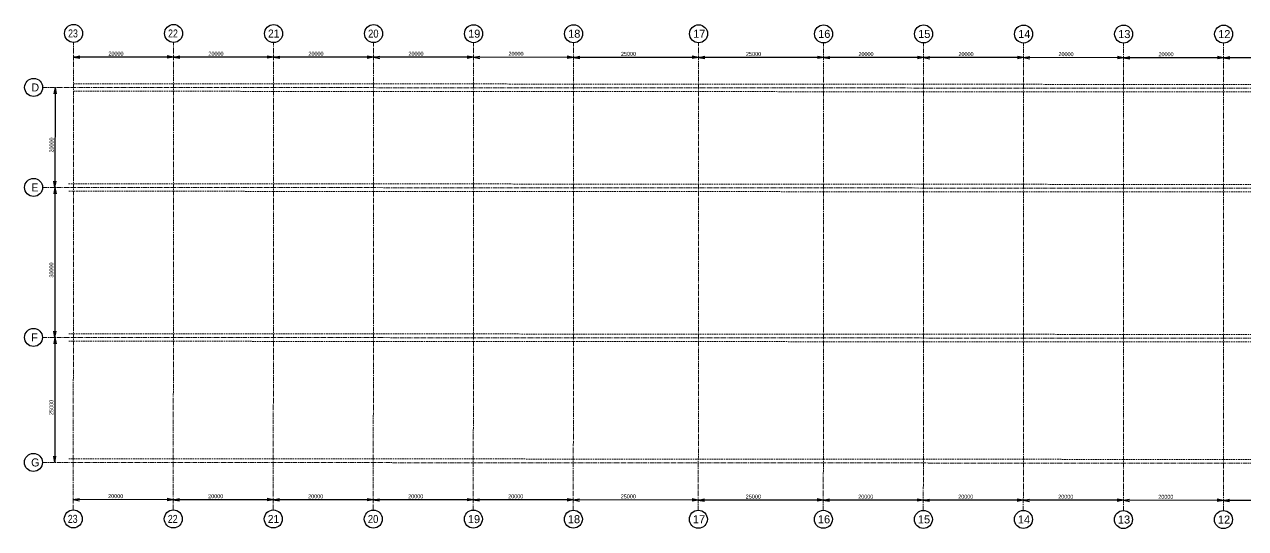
# Model space of a CAD drawing. Header units: millimetres. Extents: x -1487388 to 1863726, y -1887513 to 1367480.
# Drawn here: x -279786 to -35575, y -416578 to -315744 of the extents above; entities that cross this region are included whole.
import ezdxf

# ---------------------------------------------------------------- set-up
doc = ezdxf.new("R2010")
doc.units = ezdxf.units.MM
doc.header["$LTSCALE"] = 50
doc.linetypes.add('CENTER', pattern=[9.525, 6.35, -3.175])
doc.linetypes.add('CENTER2', pattern=[28.575, 19.05, -3.175, 3.175, -3.175])
doc.layers.add('一点鎖線', color=6, linetype='CENTER', lineweight=20)
doc.layers.add('注釈', color=9, linetype='Continuous', lineweight=25)
doc.layers.add('寸法', color=7, linetype='Continuous')
doc.layers.add('通り芯', color=7, linetype='Continuous')
doc.styles.get("Standard").update_dxf_attribs({"font": 'MS UI Gothic.ttf'})

msp = doc.modelspace()

# ---------------------------------------------------------------- linework, layer by layer
at = {"layer": '一点鎖線'}
for p, q in [((-269969.2, -329105.9), (203139, -329400.2)), ((-269968.3, -327605.9), (203140, -327900.2)), ((-270940.6, -347605.3), (203127.5, -347900.2)), ((-270877, -349105.4), (203126.6, -349400.2)), ((-270894.7, -377605.4), (203108.9, -377900.2)), ((-270895.7, -379105.4), (203107.9, -379400.2)), ((-270910.3, -402605.3), (203093.3, -402900.2))]:
    msp.add_line(p, q, dxfattribs=at)
at = {"layer": '寸法'}
for p, q in [((-269965, -322265.5), (-268713.7, -322041.5)), ((-249965, -322278), (-269965, -322265.5)), ((-269965, -322265.5), (-268713.9, -322491.1)), ((-249965, -322278), (-251216.3, -322502)), ((-249965, -322278), (-251216.1, -322052.4)), ((-249965, -322278), (-248713.7, -322054)), ((-229965, -322290.4), (-249965, -322278)), ((-249965, -322278), (-248713.9, -322503.6)), ((-229965, -322290.4), (-231216.3, -322514.4)), ((-229965, -322290.4), (-231216.1, -322064.8)), ((-229965, -322290.4), (-228713.7, -322066.4)), ((-209965.1, -322302.9), (-229965, -322290.4)), ((-229965, -322290.4), (-228713.9, -322516)), ((-209965.1, -322302.9), (-211216.4, -322526.9)), ((-209965.1, -322302.9), (-211216.1, -322077.3)), ((-209965.1, -322302.9), (-208713.7, -322078.8)), ((-189965.1, -322315.3), (-209965.1, -322302.9)), ((-209965.1, -322302.9), (-208714, -322528.4)), ((-189965.1, -322315.3), (-191216.4, -322539.3)), ((-189965.1, -322315.3), (-191216.1, -322089.7)), ((-189965.1, -322315.3), (-188713.7, -322091.3)), ((-169965.1, -322327.7), (-189965.1, -322315.3)), ((-189965.1, -322315.3), (-188714, -322540.9)), ((-169965.1, -322327.7), (-171216.4, -322551.8)), ((-169965.1, -322327.7), (-171216.1, -322102.2)), ((-169965.1, -322327.7), (-168713.7, -322103.7)), ((-144965.1, -322343.3), (-169965.1, -322327.7)), ((-169965.1, -322327.7), (-168714, -322553.3)), ((-144965.1, -322343.3), (-146216.4, -322567.3)), ((-144965.1, -322343.3), (-146216.1, -322117.7)), ((-144965.1, -322343.3), (-143713.7, -322119.3)), ((-119965, -322358.8), (-144965.1, -322343.3)), ((-144965.1, -322343.3), (-143714, -322568.9)), ((-119965, -322358.8), (-121216.4, -322582.9)), ((-119965, -322358.8), (-121216.1, -322133.3)), ((-119965, -322358.8), (-118713.7, -322134.8)), ((-99965, -322371.3), (-119965, -322358.8)), ((-119965, -322358.8), (-118714, -322584.4)), ((-99965, -322371.3), (-101216.1, -322145.7)), ((-99965, -322371.3), (-98713.7, -322147.3)), ((-79965.1, -322383.7), (-81216.1, -322158.2)), ((-79965.1, -322383.7), (-78713.7, -322159.7)), ((-59965.1, -322396.2), (-61216.1, -322170.6)), ((-59965.1, -322396.2), (-58713.7, -322172.2)), ((-39965.1, -322408.6), (-41216.1, -322183)), ((-39965.1, -322408.6), (-38713.7, -322184.6)), ((-99965, -322371.3), (-101216.4, -322595.3)), ((-79965.1, -322383.7), (-99965, -322371.3)), ((-99965, -322371.3), (-98714, -322596.9)), ((-79965.1, -322383.7), (-81216.4, -322607.8)), ((-59965.1, -322396.2), (-79965.1, -322383.7)), ((-79965.1, -322383.7), (-78714, -322609.3)), ((-59965.1, -322396.2), (-61216.4, -322620.2)), ((-39965.1, -322408.6), (-59965.1, -322396.2)), ((-59965.1, -322396.2), (-58714, -322621.8)), ((-39965.1, -322408.6), (-41216.4, -322632.6)), ((-19965.1, -322421.1), (-39965.1, -322408.6)), ((-39965.1, -322408.6), (-38714, -322634.2)), ((-273663.5, -328353.6), (-273889.1, -329604.7)), ((-273663.5, -328353.6), (-273675.9, -348353.6)), ((-273663.5, -328353.6), (-273439.5, -329604.9)), ((-273675.9, -348353.6), (-273901.5, -349604.7)), ((-273675.9, -348353.6), (-273900, -347102.3)), ((-273675.9, -348353.6), (-273694.6, -378353.6)), ((-273675.9, -348353.6), (-273450.4, -347102.6)), ((-273675.9, -348353.6), (-273451.9, -349605)), ((-273694.6, -378353.6), (-273920.2, -379604.7)), ((-273694.6, -378353.6), (-273918.6, -377102.3)), ((-273694.6, -378353.6), (-273710.2, -403353.6)), ((-273694.6, -378353.6), (-273469, -377102.6)), ((-273694.6, -378353.6), (-273470.6, -379605)), ((-273710.2, -403353.6), (-273934.2, -402102.2)), ((-273710.2, -403353.6), (-273484.6, -402102.5)), ((-270020.1, -410786.9), (-268768.7, -410562.9)), ((-250020.1, -410799.3), (-270020.1, -410786.9)), ((-270020.1, -410786.9), (-268769, -411012.5)), ((-250020.1, -410799.3), (-251271.4, -411023.3)), ((-250020.1, -410799.3), (-251271.1, -410573.7)), ((-250020.1, -410799.3), (-248768.7, -410575.3)), ((-230020.1, -410811.8), (-250020.1, -410799.3)), ((-250020.1, -410799.3), (-248769, -411024.9)), ((-230020.1, -410811.8), (-231271.4, -411035.8)), ((-230020.1, -410811.8), (-231271.1, -410586.2)), ((-230020.1, -410811.8), (-228768.7, -410587.7)), ((-210020.1, -410824.2), (-230020.1, -410811.8)), ((-230020.1, -410811.8), (-228769, -411037.3)), ((-210020.1, -410824.2), (-211271.5, -411048.2)), ((-210020.1, -410824.2), (-211271.2, -410598.6)), ((-210020.1, -410824.2), (-208768.8, -410600.2)), ((-190020.1, -410836.6), (-210020.1, -410824.2)), ((-210020.1, -410824.2), (-208769.1, -411049.8)), ((-190020.1, -410836.6), (-191271.5, -411060.7)), ((-190020.1, -410836.6), (-191271.2, -410611.1)), ((-190020.1, -410836.6), (-188768.8, -410612.6)), ((-170020.2, -410849.1), (-190020.1, -410836.6)), ((-190020.1, -410836.6), (-188769.1, -411062.2)), ((-170020.2, -410849.1), (-171271.5, -411073.1)), ((-170020.2, -410849.1), (-171271.2, -410623.5)), ((-170020.2, -410849.1), (-168768.8, -410625.1)), ((-145020.1, -410864.6), (-170020.2, -410849.1)), ((-170020.2, -410849.1), (-168769.1, -411074.7)), ((-145020.1, -410864.6), (-146271.5, -411088.7)), ((-145020.1, -410864.6), (-146271.2, -410639.1)), ((-145020.1, -410864.6), (-143768.8, -410640.6)), ((-120020.1, -410880.2), (-145020.1, -410864.6)), ((-145020.1, -410864.6), (-143769.1, -411090.2)), ((-120020.1, -410880.2), (-121271.5, -411104.2)), ((-120020.1, -410880.2), (-121271.2, -410654.6)), ((-120020.1, -410880.2), (-118768.8, -410656.2)), ((-100020.1, -410892.6), (-120020.1, -410880.2)), ((-120020.1, -410880.2), (-118769.1, -411105.8)), ((-100020.1, -410892.6), (-101271.5, -411116.7)), ((-100020.1, -410892.6), (-101271.2, -410667.1)), ((-100020.1, -410892.6), (-98768.8, -410668.6)), ((-80020.1, -410905.1), (-100020.1, -410892.6)), ((-100020.1, -410892.6), (-98769.1, -411118.2)), ((-80020.1, -410905.1), (-81271.5, -411129.1)), ((-80020.1, -410905.1), (-81271.2, -410679.5)), ((-80020.1, -410905.1), (-78768.8, -410681.1)), ((-60020.1, -410917.5), (-80020.1, -410905.1)), ((-80020.1, -410905.1), (-78769.1, -411130.7)), ((-60020.1, -410917.5), (-61271.5, -411141.5)), ((-60020.1, -410917.5), (-61271.2, -410691.9)), ((-60020.1, -410917.5), (-58768.8, -410693.5)), ((-40020.1, -410930), (-60020.1, -410917.5)), ((-60020.1, -410917.5), (-58769.1, -411143.1)), ((-40020.1, -410930), (-41271.5, -411154)), ((-40020.1, -410930), (-41271.2, -410704.4)), ((-40020.1, -410930), (-38768.8, -410705.9)), ((-20020.1, -410942.4), (-40020.1, -410930)), ((-40020.1, -410930), (-38769.1, -411155.5))]:
    msp.add_line(p, q, dxfattribs=at)
at = {"layer": '注釈', "color": 7}
for centre in [(-269962.1, -317543.7), (-249962.1, -317556.2), (-229962.1, -317568.6), (-209962.1, -317581.1), (-189962.1, -317593.5), (-169962.1, -317605.9), (-144962.1, -317621.5), (-119962.1, -317637), (-99962.1, -317649.5), (-79962.1, -317661.9), (-59962.1, -317674.4), (-39962.1, -317686.8), (-277939.7, -328350.9), (-277952.1, -348351), (-277970.8, -378351), (-277986.3, -403350.9), (-270010.3, -414635.4), (-250010.3, -414647.8), (-230010.3, -414660.2), (-210010.4, -414672.7), (-190010.4, -414685.1), (-170010.4, -414697.6), (-145010.4, -414713.1), (-120010.4, -414728.7), (-100010.4, -414741.1), (-80010.4, -414753.6), (-60010.4, -414766), (-40010.4, -414778.4)]:
    msp.add_circle(centre, 1800, dxfattribs=at)
at = {"layer": '通り芯', "color": 8, "linetype": 'CENTER2', "lineweight": 13}
for p, q in [((-270021.3, -412835.4), (-269963.2, -319389.3)), ((-250021.3, -412847.8), (-249963.2, -319401.8)), ((-230021.3, -412860.3), (-229963.2, -319414.2)), ((-210021.4, -412872.7), (-209963.3, -319426.7)), ((-190021.4, -412885.2), (-189963.3, -319439.1)), ((-170021.4, -412897.6), (-169963.3, -319451.5)), ((-145021.4, -412913.2), (-144963.3, -319467.1)), ((-120021.4, -412928.7), (-119963.3, -319482.7)), ((-100021.4, -412941.1), (-99963.3, -319495.1)), ((-80021.4, -412953.6), (-79963.3, -319507.5)), ((-60021.4, -412966), (-59963.3, -319520)), ((-40021.4, -412978.5), (-39963.3, -319532.4)), ((-276139.7, -328352.1), (213424.5, -328656.6)), ((-276152.1, -348352.1), (213412, -348656.6)), ((-276170.8, -378352.1), (213393.3, -378656.6)), ((-276186.3, -403352), (213377.8, -403656.6))]:
    msp.add_line(p, q, dxfattribs=at)

# ---------------------------------------------------------------- texts
at = {"layer": '寸法'}
for s, rotation, width, p in [('20000', 359.964356, 0.929941, (-262981.9, -321969.9)), ('20000', 359.964356, 0.929941, (-242982, -321982.3)), ('20000', 359.964356, 0.929941, (-222982, -321994.8)), ('20000', 359.964356, 0.929941, (-202982, -322007.2)), ('20000', 359.964356, 0.929941, (-182982, -322019.6)), ('25000', 359.964356, 0.893233, (-160482, -322033.6)), ('25000', 359.964356, 0.893233, (-135482, -322049.2)), ('20000', 359.964356, 0.929941, (-112982, -322063.2)), ('20000', 359.964356, 0.929941, (-92982, -322075.6)), ('20000', 359.964356, 0.929941, (-72982, -322088.1)), ('20000', 359.964356, 0.929941, (-52982, -322100.5)), ('20000', 89.964359, 0.929941, (-273971.6, -341370.6)), ('30000', 89.964359, 0.929941, (-273987.1, -366370.6)), ('25000', 89.964359, 0.893233, (-274004.3, -393870.6)), ('20000', 359.964356, 0.929941, (-263037, -410491.2)), ('20000', 359.964356, 0.929941, (-243037, -410503.7)), ('20000', 359.964356, 0.929941, (-223037.1, -410516.1)), ('20000', 359.964356, 0.929941, (-203037.1, -410528.6)), ('20000', 359.964356, 0.929941, (-183037.1, -410541)), ('25000', 359.964356, 0.893233, (-160537.1, -410555)), ('25000', 359.964356, 0.893233, (-135537.1, -410570.5)), ('20000', 359.964356, 0.929941, (-113037.1, -410584.5)), ('20000', 359.964356, 0.929941, (-93037.1, -410597)), ('20000', 359.964356, 0.929941, (-73037.1, -410609.4)), ('20000', 359.964356, 0.929941, (-53037.1, -410621.9))]:
    msp.add_text(s, height=800, rotation=rotation, dxfattribs=dict(at, width=width)).set_placement(p)
at = {"layer": '注釈', "color": 7}
for s, width, p in [('23', 0.822857, (-271059.7, -318343)), ('22', 0.822857, (-251059.7, -318355.5)), ('21', 0.949451, (-231059.7, -318367.9)), ('20', 0.881633, (-211059.8, -318380.4)), ('19', 1.028572, (-191059.8, -318392.8)), ('18', 1.028572, (-171059.8, -318405.3)), ('17', 1.028572, (-146059.8, -318420.8)), ('16', 1.028572, (-121059.7, -318436.4)), ('15', 1.028572, (-101059.8, -318448.8)), ('14', 1.028572, (-81059.8, -318461.2)), ('13', 1.028572, (-61059.8, -318473.7)), ('12', 1.028572, (-41059.8, -318486.1)), ('23', 0.822857, (-271108, -415434.7)), ('22', 0.822857, (-251108, -415447.1)), ('21', 0.949451, (-231108, -415459.6)), ('20', 0.881633, (-211108, -415472)), ('19', 1.028572, (-191108, -415484.4)), ('18', 1.028572, (-171108, -415496.9)), ('17', 1.028572, (-146108, -415512.4)), ('16', 1.028572, (-121108, -415528)), ('15', 1.028572, (-101108, -415540.4)), ('14', 1.028572, (-81108, -415552.9)), ('13', 1.028572, (-61108, -415565.3)), ('12', 1.028572, (-41108, -415577.8))]:
    msp.add_text(s, height=1600, rotation=359.964356, dxfattribs=dict(at, width=width)).set_placement(p)
for s, p in [('D', (-278397.3, -329150.7)), ('E', (-278409.8, -349150.7)), ('F', (-278428.4, -379150.7)), ('G', (-278444, -404150.6))]:
    msp.add_text(s, height=1600, rotation=359.964356, dxfattribs=at).set_placement(p)

doc.saveas('drawing.dxf')
